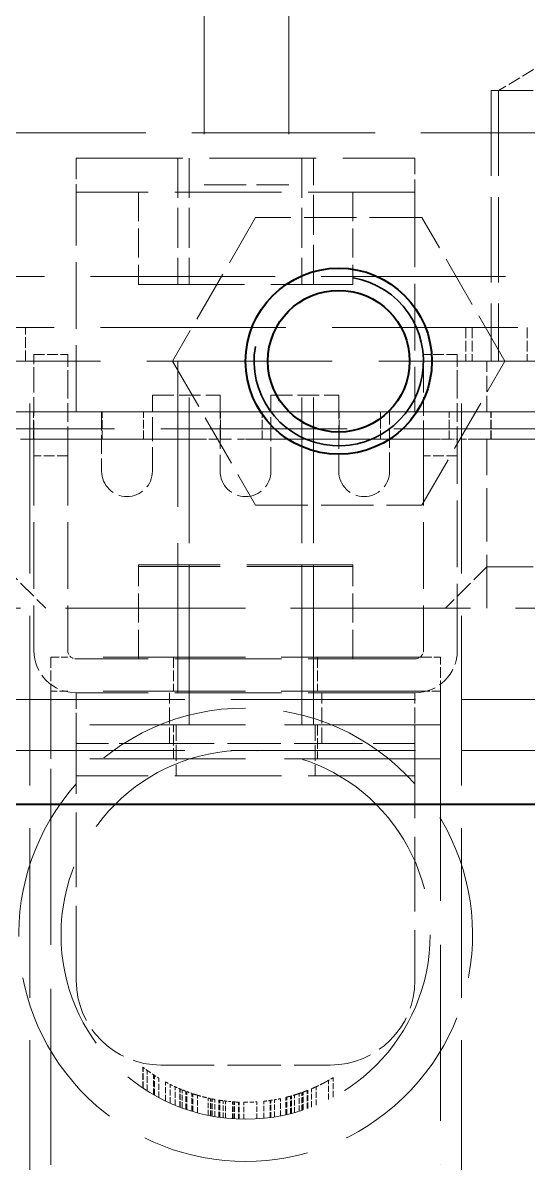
# Model space of a CAD drawing. Header units: millimetres. Extents: x 0 to 5945, y 0 to 4205.
# Drawn here: x 1955.7 to 1985.6, y 2250.6 to 2318 of the extents above; entities that cross this region are included whole.
import ezdxf

# ---------------------------------------------------------------- set-up
doc = ezdxf.new("R2010")
doc.units = ezdxf.units.MM
doc.header["$LTSCALE"] = 5
doc.linetypes.add('DASHED', pattern=[0.2067, 0.1654, -0.0413])
for name, color, linetype, lineweight in [('가려진 것(ISO)', 2, 'DASHED', 18), ('가시적인 것(ISO)', 3, 'Continuous', 40), ('가시적인 좁은 것(ISO)', 3, 'Continuous', 35)]:
    doc.layers.add(name, color=color, linetype=linetype, lineweight=lineweight)

msp = doc.modelspace()

# ---------------------------------------------------------------- linework, layer by layer
at = {"layer": '가려진 것(ISO)', "ltscale": 14.513788}
for p, q in [((1966.426, 2368.376), (1966.426, 2308.376)), ((1971.426, 2368.376), (1971.426, 2308.376))]:
    msp.add_line(p, q, dxfattribs=at)
at = {"layer": '가려진 것(ISO)', "ltscale": 0.918509}
msp.add_line((1985.876, 2315.199), (1983.809, 2313.957), dxfattribs=at)
at = {"layer": '가려진 것(ISO)', "ltscale": 6.094929}
for p, q in [((1983.376, 2313.957), (1983.376, 2297.957)), ((1983.809, 2313.957), (1983.809, 2297.957))]:
    msp.add_line(p, q, dxfattribs=at)
at = {"layer": '가려진 것(ISO)', "ltscale": 2.991791}
for p, q in [((1983.376, 2313.957), (1988.376, 2313.957)), ((1966.426, 2308.376), (1971.426, 2308.376)), ((1963.876, 2275.357), (1958.876, 2275.357)), ((1978.876, 2275.357), (1973.876, 2275.357))]:
    msp.add_line(p, q, dxfattribs=at)
at = {"layer": '가려진 것(ISO)', "ltscale": 13.096966}
msp.add_line((1654.376, 2311.457), (2033.376, 2311.457), dxfattribs=at)
at = {"layer": '가려진 것(ISO)', "ltscale": 7.618686}
for p, q in [((1958.876, 2309.957), (1978.876, 2309.957)), ((1958.876, 2309.957), (1978.876, 2309.957)), ((1978.876, 2307.957), (1958.876, 2307.957)), ((1978.876, 2307.957), (1958.876, 2307.957)), ((1978.876, 2280.357), (1958.876, 2280.357)), ((1978.876, 2280.357), (1958.876, 2280.357)), ((1978.876, 2278.357), (1958.876, 2278.357)), ((1978.876, 2278.357), (1958.876, 2278.357)), ((1978.876, 2273.457), (1958.876, 2273.457))]:
    msp.add_line(p, q, dxfattribs=at)
at = {"layer": '가려진 것(ISO)', "ltscale": 1.495845}
for p, q in [((1958.876, 2309.957), (1958.876, 2307.457)), ((1958.876, 2309.957), (1958.876, 2307.457)), ((1978.876, 2307.457), (1978.876, 2309.957)), ((1978.876, 2307.457), (1978.876, 2309.957))]:
    msp.add_line(p, q, dxfattribs=at)
at = {"layer": '가려진 것(ISO)', "ltscale": 2.845517}
for p, q in [((1964.876, 2309.957), (1964.876, 2302.487)), ((1964.876, 2309.957), (1964.876, 2302.487)), ((1965.553, 2309.957), (1965.553, 2302.487)), ((1965.553, 2309.957), (1965.553, 2302.487)), ((1972.2, 2309.957), (1972.2, 2302.487)), ((1972.2, 2309.957), (1972.2, 2302.487)), ((1972.876, 2302.487), (1972.876, 2309.957)), ((1972.876, 2302.487), (1972.876, 2309.957)), ((1964.876, 2285.827), (1964.876, 2278.357)), ((1964.876, 2285.827), (1964.876, 2278.357)), ((1965.553, 2278.357), (1965.553, 2285.827)), ((1965.553, 2278.357), (1965.553, 2285.827)), ((1972.2, 2278.357), (1972.2, 2285.827)), ((1972.2, 2278.357), (1972.2, 2285.827)), ((1972.876, 2278.357), (1972.876, 2285.827)), ((1972.876, 2278.357), (1972.876, 2285.827))]:
    msp.add_line(p, q, dxfattribs=at)
at = {"layer": '가려진 것(ISO)', "ltscale": 2.083638}
for p, q in [((1962.551, 2307.957), (1962.551, 2302.487)), ((1962.551, 2307.957), (1962.551, 2302.487)), ((1975.201, 2307.957), (1975.201, 2302.487)), ((1975.201, 2307.957), (1975.201, 2302.487)), ((1962.551, 2280.357), (1962.551, 2285.827)), ((1962.551, 2280.357), (1962.551, 2285.827)), ((1975.201, 2280.357), (1975.201, 2285.827)), ((1975.201, 2280.357), (1975.201, 2285.827))]:
    msp.add_line(p, q, dxfattribs=at)
at = {"layer": '가려진 것(ISO)', "ltscale": 4.761642}
for p, q in [((1958.876, 2294.957), (1958.876, 2307.457)), ((1958.876, 2294.957), (1958.876, 2307.457)), ((1978.876, 2307.457), (1978.876, 2294.957)), ((1978.876, 2307.457), (1978.876, 2294.957)), ((1956.376, 2293.357), (1956.376, 2280.857)), ((1956.376, 2293.357), (1956.376, 2280.857)), ((1958.376, 2293.357), (1958.376, 2280.857)), ((1958.376, 2293.357), (1958.376, 2280.857)), ((1979.376, 2293.357), (1979.376, 2280.857)), ((1979.376, 2293.357), (1979.376, 2280.857)), ((1981.376, 2280.857), (1981.376, 2293.357)), ((1981.376, 2280.857), (1981.376, 2293.357))]:
    msp.add_line(p, q, dxfattribs=at)
at = {"layer": '가려진 것(ISO)', "ltscale": 3.738802}
for p, q in [((1969.469, 2306.457), (1964.561, 2297.957)), ((1979.284, 2306.457), (1969.469, 2306.457)), ((1984.191, 2297.957), (1979.284, 2306.457)), ((1964.561, 2297.957), (1969.469, 2289.457)), ((1979.284, 2289.457), (1984.191, 2297.957)), ((1969.469, 2289.457), (1979.284, 2289.457))]:
    msp.add_line(p, q, dxfattribs=at)
at = {"layer": '가려진 것(ISO)', "ltscale": 13.164261}
msp.add_line((2133.876, 2302.957), (1875.376, 2302.957), dxfattribs=at)
at = {"layer": '가려진 것(ISO)', "ltscale": 7.569383}
for p, q in [((1962.551, 2302.487), (1975.201, 2302.487)), ((1962.551, 2302.487), (1975.201, 2302.487)), ((1975.201, 2285.927), (1962.551, 2285.927)), ((1975.201, 2285.827), (1962.551, 2285.827)), ((1975.201, 2285.827), (1962.551, 2285.827))]:
    msp.add_line(p, q, dxfattribs=at)
at = {"layer": '가려진 것(ISO)', "ltscale": 13.252995}
for p, q in [((1617.876, 2299.957), (2069.876, 2299.957)), ((2069.876, 2297.957), (1617.876, 2297.957))]:
    msp.add_line(p, q, dxfattribs=at)
at = {"layer": '가려진 것(ISO)', "ltscale": 0.761779}
for p, q in [((1955.876, 2297.957), (1955.876, 2299.957)), ((1981.876, 2299.957), (1981.876, 2297.957)), ((1982.255, 2299.957), (1982.255, 2297.957)), ((1985.497, 2299.957), (1985.497, 2297.957)), ((1956.376, 2298.357), (1958.376, 2298.357)), ((1956.376, 2298.357), (1958.376, 2298.357)), ((1981.376, 2298.357), (1979.376, 2298.357)), ((1981.376, 2298.357), (1979.376, 2298.357)), ((1958.376, 2292.357), (1956.376, 2292.357)), ((1958.376, 2292.357), (1956.376, 2292.357)), ((1981.376, 2292.357), (1979.376, 2292.357)), ((1981.376, 2292.357), (1979.376, 2292.357)), ((1957.376, 2280.457), (1957.376, 2278.457)), ((1964.626, 2280.457), (1964.626, 2278.457)), ((1973.126, 2280.457), (1973.126, 2278.457)), ((1980.376, 2278.457), (1980.376, 2280.457)), ((1964.626, 2274.457), (1964.626, 2276.457)), ((1973.126, 2276.457), (1973.126, 2274.457))]:
    msp.add_line(p, q, dxfattribs=at)
at = {"layer": '가려진 것(ISO)', "ltscale": 0.897467}
for p, q in [((1956.376, 2296.857), (1956.376, 2298.357)), ((1956.376, 2296.857), (1956.376, 2298.357)), ((1958.376, 2298.357), (1958.376, 2296.857)), ((1958.376, 2298.357), (1958.376, 2296.857)), ((1979.376, 2296.857), (1979.376, 2298.357)), ((1979.376, 2296.857), (1979.376, 2298.357)), ((1981.376, 2298.357), (1981.376, 2296.857)), ((1981.376, 2298.357), (1981.376, 2296.857))]:
    msp.add_line(p, q, dxfattribs=at)
at = {"layer": '가려진 것(ISO)', "ltscale": 12.135139}
for p, q in [((1956.126, 2222.707), (1956.126, 2297.957)), ((1981.626, 2222.707), (1981.626, 2297.957))]:
    msp.add_line(p, q, dxfattribs=at)
at = {"layer": '가려진 것(ISO)', "ltscale": 10.401548}
for p, q in [((1964.876, 2297.957), (1964.876, 2276.457)), ((1965.553, 2276.457), (1965.553, 2297.957)), ((1972.2, 2276.457), (1972.2, 2297.957)), ((1972.876, 2276.457), (1972.876, 2297.957))]:
    msp.add_line(p, q, dxfattribs=at)
at = {"layer": '가려진 것(ISO)', "ltscale": 1.142718}
for p, q in [((1983.126, 2294.957), (1983.126, 2297.957)), ((1958.876, 2278.357), (1958.876, 2275.357)), ((1964.376, 2275.357), (1964.376, 2278.357)), ((1973.376, 2275.357), (1973.376, 2278.357)), ((1978.876, 2275.357), (1978.876, 2278.357)), ((1958.876, 2276.457), (1958.876, 2273.457)), ((1964.776, 2276.457), (1964.776, 2273.457)), ((1972.976, 2276.457), (1972.976, 2273.457)), ((1978.876, 2276.457), (1978.876, 2273.457))]:
    msp.add_line(p, q, dxfattribs=at)
at = {"layer": '가려진 것(ISO)', "ltscale": 1.333188}
for p, q in [((1956.376, 2293.357), (1956.376, 2296.857)), ((1956.376, 2293.357), (1956.376, 2296.857)), ((1958.376, 2296.857), (1958.376, 2293.357)), ((1958.376, 2296.857), (1958.376, 2293.357)), ((1979.376, 2293.357), (1979.376, 2296.857)), ((1979.376, 2293.357), (1979.376, 2296.857)), ((1981.376, 2296.857), (1981.376, 2293.357)), ((1981.376, 2296.857), (1981.376, 2293.357)), ((1960.376, 2294.957), (1960.376, 2291.457)), ((1960.376, 2294.957), (1960.376, 2291.457)), ((1977.376, 2291.457), (1977.376, 2294.957)), ((1977.376, 2291.457), (1977.376, 2294.957))]:
    msp.add_line(p, q, dxfattribs=at)
at = {"layer": '가려진 것(ISO)', "ltscale": 1.714127}
for p, q in [((1963.376, 2291.457), (1963.376, 2295.957)), ((1963.376, 2291.457), (1963.376, 2295.957)), ((1967.376, 2295.957), (1967.376, 2291.457)), ((1967.376, 2295.957), (1967.376, 2291.457)), ((1970.376, 2291.457), (1970.376, 2295.957)), ((1970.376, 2291.457), (1970.376, 2295.957)), ((1974.376, 2295.957), (1974.376, 2291.457)), ((1974.376, 2295.957), (1974.376, 2291.457))]:
    msp.add_line(p, q, dxfattribs=at)
at = {"layer": '가려진 것(ISO)', "ltscale": 1.523657}
for p, q in [((1963.376, 2295.957), (1967.376, 2295.957)), ((1963.376, 2295.957), (1967.376, 2295.957)), ((1970.376, 2295.957), (1974.376, 2295.957)), ((1970.376, 2295.957), (1974.376, 2295.957))]:
    msp.add_line(p, q, dxfattribs=at)
at = {"layer": '가려진 것(ISO)', "ltscale": 12.855488}
for p, q in [((1875.873, 2294.957), (2061.879, 2294.957)), ((1875.873, 2293.357), (2061.879, 2293.357))]:
    msp.add_line(p, q, dxfattribs=at)
at = {"layer": '가려진 것(ISO)', "ltscale": 12.855069}
for p, q in [((2061.876, 2294.957), (1875.876, 2294.957)), ((1875.876, 2293.357), (2061.876, 2293.357)), ((2061.876, 2283.357), (1875.876, 2283.357))]:
    msp.add_line(p, q, dxfattribs=at)
at = {"layer": '가려진 것(ISO)', "ltscale": 0.609403}
for p, q in [((1956.352, 2293.357), (1956.352, 2294.957)), ((1960.402, 2293.357), (1960.402, 2294.957)), ((1962.851, 2293.357), (1962.851, 2294.957)), ((1967.401, 2293.357), (1967.401, 2294.957)), ((1969.851, 2293.357), (1969.851, 2294.957)), ((1974.401, 2293.357), (1974.401, 2294.957)), ((1976.851, 2293.357), (1976.851, 2294.957)), ((1980.901, 2293.357), (1980.901, 2294.957)), ((1983.351, 2293.357), (1983.351, 2294.957)), ((1983.376, 2293.357), (1983.376, 2294.957))]:
    msp.add_line(p, q, dxfattribs=at)
at = {"layer": '가려진 것(ISO)', "ltscale": 13.304306}
msp.add_line((1908.876, 2293.957), (2018.876, 2293.957), dxfattribs=at)
at = {"layer": '가려진 것(ISO)', "ltscale": 0.003709}
for p, q in [((1955.789, 2293.357), (1955.789, 2293.347)), ((1956.13, 2293.357), (1956.13, 2293.347)), ((1957.631, 2293.357), (1957.631, 2293.347)), ((1957.667, 2293.357), (1957.667, 2293.347)), ((1957.957, 2293.357), (1957.957, 2293.347)), ((1957.999, 2293.357), (1957.999, 2293.347)), ((1958.308, 2293.357), (1958.308, 2293.347)), ((1958.649, 2293.357), (1958.649, 2293.347)), ((1960.358, 2293.357), (1960.358, 2293.347)), ((1960.699, 2293.357), (1960.699, 2293.347)), ((1961.122, 2293.357), (1961.122, 2293.347)), ((1961.438, 2293.357), (1961.438, 2293.347)), ((1961.461, 2293.357), (1961.461, 2293.347)), ((1962.753, 2293.357), (1962.753, 2293.347)), ((1962.776, 2293.357), (1962.776, 2293.347)), ((1963.092, 2293.357), (1963.092, 2293.347)), ((1963.645, 2293.357), (1963.645, 2293.347)), ((1963.961, 2293.357), (1963.961, 2293.347)), ((1963.984, 2293.357), (1963.984, 2293.347)), ((1965.276, 2293.357), (1965.276, 2293.347)), ((1965.299, 2293.357), (1965.299, 2293.347)), ((1965.615, 2293.357), (1965.615, 2293.347)), ((1966.177, 2293.357), (1966.177, 2293.347)), ((1966.509, 2293.357), (1966.509, 2293.347)), ((1967.894, 2293.357), (1967.894, 2293.347)), ((1967.988, 2293.357), (1967.988, 2293.347)), ((1968.045, 2293.357), (1968.045, 2293.347)), ((1968.405, 2293.357), (1968.405, 2293.347)), ((1968.746, 2293.357), (1968.746, 2293.347)), ((1970.247, 2293.357), (1970.247, 2293.347)), ((1970.284, 2293.357), (1970.284, 2293.347)), ((1970.573, 2293.357), (1970.573, 2293.347)), ((1970.615, 2293.357), (1970.615, 2293.347)), ((1970.836, 2293.357), (1970.836, 2293.347)), ((1971.659, 2293.357), (1971.659, 2293.347)), ((1971.991, 2293.357), (1971.991, 2293.347)), ((1972.818, 2293.357), (1972.818, 2293.347)), ((1973.058, 2293.357), (1973.058, 2293.347)), ((1973.399, 2293.357), (1973.399, 2293.347)), ((1975.108, 2293.357), (1975.108, 2293.347)), ((1975.449, 2293.357), (1975.449, 2293.347)), ((1975.88, 2293.357), (1975.88, 2293.347)), ((1976.212, 2293.357), (1976.212, 2293.347)), ((1976.779, 2293.357), (1976.779, 2293.347)), ((1977.176, 2293.357), (1977.176, 2293.347)), ((1977.374, 2293.357), (1977.374, 2293.347)), ((1977.538, 2293.357), (1977.538, 2293.347)), ((1977.667, 2293.357), (1977.667, 2293.347)), ((1977.879, 2293.357), (1977.879, 2293.347)), ((1978.081, 2293.357), (1978.081, 2293.347)), ((1979.114, 2293.357), (1979.114, 2293.347)), ((1979.472, 2293.357), (1979.472, 2293.347)), ((1980.08, 2293.357), (1980.08, 2293.347)), ((1980.253, 2293.357), (1980.253, 2293.347)), ((1980.421, 2293.357), (1980.421, 2293.347)), ((1981.063, 2293.357), (1981.063, 2293.347)), ((1981.4, 2293.357), (1981.4, 2293.347)), ((1981.576, 2293.357), (1981.576, 2293.347)), ((1981.606, 2293.357), (1981.606, 2293.347)), ((1981.882, 2293.357), (1981.882, 2293.347)), ((1981.913, 2293.357), (1981.913, 2293.347)), ((1982.182, 2293.357), (1982.182, 2293.347)), ((1982.214, 2293.357), (1982.214, 2293.347)), ((1982.746, 2293.357), (1982.746, 2293.347)), ((1982.774, 2293.357), (1982.774, 2293.347)), ((1982.887, 2293.357), (1982.887, 2293.347)), ((1983.09, 2293.357), (1983.09, 2293.347)), ((1983.212, 2293.357), (1983.212, 2293.347))]:
    msp.add_line(p, q, dxfattribs=at)
at = {"layer": '가려진 것(ISO)', "ltscale": 0.016372}
for p, q in [((1957.999, 2293.347), (1957.957, 2293.347)), ((1970.615, 2293.347), (1970.573, 2293.347))]:
    msp.add_line(p, q, dxfattribs=at)
at = {"layer": '가려진 것(ISO)', "ltscale": 0.129106}
for p, q in [((1961.461, 2293.347), (1961.122, 2293.347)), ((1963.984, 2293.347), (1963.645, 2293.347))]:
    msp.add_line(p, q, dxfattribs=at)
at = {"layer": '가려진 것(ISO)', "ltscale": 0.89981}
for p, q in [((1962.776, 2293.347), (1961.461, 2293.347)), ((1965.299, 2293.347), (1963.984, 2293.347))]:
    msp.add_line(p, q, dxfattribs=at)
at = {"layer": '가려진 것(ISO)', "ltscale": 0.120395}
for p, q in [((1963.092, 2293.347), (1962.776, 2293.347)), ((1965.615, 2293.347), (1965.299, 2293.347))]:
    msp.add_line(p, q, dxfattribs=at)
at = {"layer": '가려진 것(ISO)', "ltscale": 0.689481}
msp.add_line((1967.988, 2293.347), (1966.177, 2293.347), dxfattribs=at)
at = {"layer": '가려진 것(ISO)', "ltscale": 0.021676}
msp.add_line((1968.045, 2293.347), (1967.988, 2293.347), dxfattribs=at)
at = {"layer": '가려진 것(ISO)', "ltscale": 0.75481}
msp.add_line((1972.818, 2293.347), (1970.836, 2293.347), dxfattribs=at)
at = {"layer": '가려진 것(ISO)', "ltscale": 0.422359}
msp.add_line((1976.989, 2293.347), (1975.88, 2293.347), dxfattribs=at)
at = {"layer": '가려진 것(ISO)', "ltscale": 0.143298}
msp.add_line((1978.081, 2293.347), (1977.879, 2293.347), dxfattribs=at)
at = {"layer": '가려진 것(ISO)', "ltscale": 0.136365}
msp.add_line((1979.472, 2293.347), (1979.114, 2293.347), dxfattribs=at)
at = {"layer": '가려진 것(ISO)', "ltscale": 0.73461}
msp.add_line((1980.122, 2293.347), (1979.472, 2293.347), dxfattribs=at)
at = {"layer": '가려진 것(ISO)', "ltscale": 0.738095}
msp.add_line((1981.063, 2293.347), (1980.387, 2293.347), dxfattribs=at)
at = {"layer": '가려진 것(ISO)', "ltscale": 0.12838}
msp.add_line((1981.4, 2293.347), (1981.063, 2293.347), dxfattribs=at)
at = {"layer": '가려진 것(ISO)', "ltscale": 0.011612}
msp.add_line((1981.606, 2293.347), (1981.576, 2293.347), dxfattribs=at)
at = {"layer": '가려진 것(ISO)', "ltscale": 3.809293}
for p, q in [((1983.126, 2283.357), (1983.126, 2293.357)), ((1963.876, 2275.357), (1973.876, 2275.357)), ((1963.876, 2256.357), (1973.876, 2256.357))]:
    msp.add_line(p, q, dxfattribs=at)
at = {"layer": '가려진 것(ISO)', "ltscale": 1.319787}
for p, q in [((1954.626, 2285.807), (1957.076, 2283.357)), ((1983.126, 2285.807), (1980.676, 2283.357))]:
    msp.add_line(p, q, dxfattribs=at)
at = {"layer": '가려진 것(ISO)', "ltscale": 0.037994}
for p, q in [((1962.551, 2285.827), (1962.551, 2285.927)), ((1964.876, 2285.927), (1964.876, 2285.827)), ((1965.553, 2285.827), (1965.553, 2285.927)), ((1972.2, 2285.827), (1972.2, 2285.927)), ((1972.876, 2285.827), (1972.876, 2285.927)), ((1975.201, 2285.827), (1975.201, 2285.927))]:
    msp.add_line(p, q, dxfattribs=at)
at = {"layer": '가려진 것(ISO)', "ltscale": 3.290979}
msp.add_line((1983.126, 2285.807), (1988.626, 2285.807), dxfattribs=at)
at = {"layer": '가려진 것(ISO)', "ltscale": 0.598278}
for p, q in [((1957.376, 2280.457), (1958.376, 2280.457)), ((1979.376, 2280.457), (1980.376, 2280.457)), ((1958.376, 2278.457), (1957.376, 2278.457)), ((1980.376, 2278.457), (1979.376, 2278.457))]:
    msp.add_line(p, q, dxfattribs=at)
at = {"layer": '가려진 것(ISO)', "ltscale": 10.159652}
for p, q in [((1979.376, 2280.457), (1958.376, 2280.457)), ((1979.376, 2278.457), (1958.376, 2278.457))]:
    msp.add_line(p, q, dxfattribs=at)
at = {"layer": '가려진 것(ISO)', "ltscale": 6.372223}
for p, q in [((1957.376, 2274.457), (1957.376, 2278.457)), ((1980.376, 2274.457), (1980.376, 2278.457))]:
    msp.add_line(p, q, dxfattribs=at)
at = {"layer": '가려진 것(ISO)', "ltscale": 13.17814}
for p, q in [((1464.076, 2277.957), (2158.676, 2277.957)), ((1464.076, 2274.957), (2158.676, 2274.957))]:
    msp.add_line(p, q, dxfattribs=at)
at = {"layer": '가려진 것(ISO)', "ltscale": 12.578616}
for p, q in [((1957.376, 2250.457), (1957.376, 2276.457)), ((1980.376, 2276.457), (1980.376, 2250.457))]:
    msp.add_line(p, q, dxfattribs=at)
at = {"layer": '가려진 것(ISO)', "ltscale": 11.127237}
for p, q in [((1980.376, 2276.457), (1957.376, 2276.457)), ((1980.376, 2274.457), (1957.376, 2274.457))]:
    msp.add_line(p, q, dxfattribs=at)
at = {"layer": '가려진 것(ISO)'}
msp.add_line((1980.376, 2276.457), (1980.376, 2276.457), dxfattribs=at)
at = {"layer": '가려진 것(ISO)', "ltscale": 5.33305}
for p, q in [((1958.876, 2261.357), (1958.876, 2275.357)), ((1978.876, 2275.357), (1978.876, 2261.357))]:
    msp.add_line(p, q, dxfattribs=at)
at = {"layer": '가려진 것(ISO)', "ltscale": 0.469109}
msp.add_line((1962.815, 2254.998), (1962.815, 2256.229), dxfattribs=at)
at = {"layer": '가려진 것(ISO)', "ltscale": 0.468525}
msp.add_line((1962.83, 2254.988), (1962.83, 2256.218), dxfattribs=at)
at = {"layer": '가려진 것(ISO)', "ltscale": 0.45937}
msp.add_line((1963.071, 2254.831), (1963.071, 2256.038), dxfattribs=at)
at = {"layer": '가려진 것(ISO)', "ltscale": 0.447094}
msp.add_line((1963.438, 2254.611), (1963.438, 2255.785), dxfattribs=at)
at = {"layer": '가려진 것(ISO)', "ltscale": 0.445348}
msp.add_line((1963.494, 2254.578), (1963.494, 2255.748), dxfattribs=at)
at = {"layer": '가려진 것(ISO)', "ltscale": 0.437662}
msp.add_line((1963.76, 2254.432), (1963.76, 2255.582), dxfattribs=at)
at = {"layer": '가려진 것(ISO)', "ltscale": 0.427661}
msp.add_line((1964.152, 2254.234), (1964.152, 2255.357), dxfattribs=at)
at = {"layer": '가려진 것(ISO)', "ltscale": 0.421681}
msp.add_line((1964.418, 2254.11), (1964.418, 2255.218), dxfattribs=at)
at = {"layer": '가려진 것(ISO)', "ltscale": 0.431961}
msp.add_line((1973.776, 2254.32), (1973.776, 2255.455), dxfattribs=at)
at = {"layer": '가려진 것(ISO)', "ltscale": 0.439214}
msp.add_line((1974.049, 2254.462), (1974.049, 2255.616), dxfattribs=at)
at = {"layer": '가려진 것(ISO)', "ltscale": 0.415525}
msp.add_line((1964.723, 2253.979), (1964.723, 2255.07), dxfattribs=at)
at = {"layer": '가려진 것(ISO)', "ltscale": 0.410706}
msp.add_line((1964.989, 2253.874), (1964.989, 2254.952), dxfattribs=at)
at = {"layer": '가려진 것(ISO)', "ltscale": 0.410289}
msp.add_line((1965.013, 2253.865), (1965.013, 2254.942), dxfattribs=at)
at = {"layer": '가려진 것(ISO)', "ltscale": 0.408395}
msp.add_line((1965.126, 2253.822), (1965.126, 2254.895), dxfattribs=at)
at = {"layer": '가려진 것(ISO)', "ltscale": 0.404823}
msp.add_line((1965.355, 2253.742), (1965.355, 2254.804), dxfattribs=at)
at = {"layer": '가려진 것(ISO)', "ltscale": 0.404103}
msp.add_line((1965.403, 2253.725), (1965.403, 2254.786), dxfattribs=at)
at = {"layer": '가려진 것(ISO)', "ltscale": 0.400006}
msp.add_line((1965.7, 2253.63), (1965.7, 2254.68), dxfattribs=at)
at = {"layer": '가려진 것(ISO)', "ltscale": 0.399113}
msp.add_line((1965.77, 2253.609), (1965.77, 2254.657), dxfattribs=at)
at = {"layer": '가려진 것(ISO)', "ltscale": 0.395884}
msp.add_line((1966.04, 2253.532), (1966.04, 2254.572), dxfattribs=at)
at = {"layer": '가려진 것(ISO)', "ltscale": 0.395829}
msp.add_line((1966.045, 2253.531), (1966.045, 2254.57), dxfattribs=at)
at = {"layer": '가려진 것(ISO)', "ltscale": 0.394372}
msp.add_line((1971.574, 2253.496), (1971.574, 2254.532), dxfattribs=at)
at = {"layer": '가려진 것(ISO)', "ltscale": 0.394596}
msp.add_line((1971.595, 2253.501), (1971.595, 2254.538), dxfattribs=at)
at = {"layer": '가려진 것(ISO)', "ltscale": 0.396372}
msp.add_line((1971.755, 2253.544), (1971.755, 2254.585), dxfattribs=at)
at = {"layer": '가려진 것(ISO)', "ltscale": 0.399933}
msp.add_line((1972.047, 2253.628), (1972.047, 2254.678), dxfattribs=at)
at = {"layer": '가려진 것(ISO)', "ltscale": 0.399954}
msp.add_line((1972.049, 2253.629), (1972.049, 2254.679), dxfattribs=at)
at = {"layer": '가려진 것(ISO)', "ltscale": 0.402038}
msp.add_line((1972.204, 2253.677), (1972.204, 2254.733), dxfattribs=at)
at = {"layer": '가려진 것(ISO)', "ltscale": 0.402626}
msp.add_line((1972.246, 2253.691), (1972.246, 2254.748), dxfattribs=at)
at = {"layer": '가려진 것(ISO)', "ltscale": 0.403154}
msp.add_line((1972.284, 2253.703), (1972.284, 2254.762), dxfattribs=at)
at = {"layer": '가려진 것(ISO)', "ltscale": 0.406519}
msp.add_line((1972.509, 2253.78), (1972.509, 2254.848), dxfattribs=at)
at = {"layer": '가려진 것(ISO)', "ltscale": 0.407311}
msp.add_line((1972.559, 2253.798), (1972.559, 2254.867), dxfattribs=at)
at = {"layer": '가려진 것(ISO)', "ltscale": 0.410804}
msp.add_line((1972.77, 2253.876), (1972.77, 2254.955), dxfattribs=at)
at = {"layer": '가려진 것(ISO)', "ltscale": 0.415758}
msp.add_line((1973.042, 2253.984), (1973.042, 2255.076), dxfattribs=at)
at = {"layer": '가려진 것(ISO)', "ltscale": 0.389836}
msp.add_line((1966.658, 2253.385), (1966.658, 2254.409), dxfattribs=at)
at = {"layer": '가려진 것(ISO)', "ltscale": 0.388732}
msp.add_line((1966.794, 2253.358), (1966.794, 2254.378), dxfattribs=at)
at = {"layer": '가려진 것(ISO)', "ltscale": 0.388063}
msp.add_line((1966.882, 2253.341), (1966.882, 2254.36), dxfattribs=at)
at = {"layer": '가려진 것(ISO)', "ltscale": 0.387979}
msp.add_line((1966.893, 2253.339), (1966.893, 2254.358), dxfattribs=at)
at = {"layer": '가려진 것(ISO)', "ltscale": 0.386757}
msp.add_line((1967.066, 2253.308), (1967.066, 2254.324), dxfattribs=at)
at = {"layer": '가려진 것(ISO)', "ltscale": 0.385379}
msp.add_line((1967.287, 2253.274), (1967.287, 2254.285), dxfattribs=at)
at = {"layer": '가려진 것(ISO)', "ltscale": 0.385267}
msp.add_line((1967.306, 2253.271), (1967.306, 2254.282), dxfattribs=at)
at = {"layer": '가려진 것(ISO)', "ltscale": 0.385065}
msp.add_line((1967.342, 2253.266), (1967.342, 2254.277), dxfattribs=at)
at = {"layer": '가려진 것(ISO)', "ltscale": 0.384974}
msp.add_line((1967.358, 2253.263), (1967.358, 2254.274), dxfattribs=at)
at = {"layer": '가려진 것(ISO)', "ltscale": 0.383955}
msp.add_line((1967.556, 2253.237), (1967.556, 2254.245), dxfattribs=at)
at = {"layer": '가려진 것(ISO)', "ltscale": 0.383326}
msp.add_line((1967.695, 2253.221), (1967.695, 2254.228), dxfattribs=at)
at = {"layer": '가려진 것(ISO)', "ltscale": 0.381924}
msp.add_line((1968.094, 2253.185), (1968.094, 2254.188), dxfattribs=at)
at = {"layer": '가려진 것(ISO)', "ltscale": 0.381671}
msp.add_line((1968.191, 2253.179), (1968.191, 2254.181), dxfattribs=at)
at = {"layer": '가려진 것(ISO)', "ltscale": 0.381579}
msp.add_line((1968.23, 2253.176), (1968.23, 2254.178), dxfattribs=at)
at = {"layer": '가려진 것(ISO)', "ltscale": 0.381141}
msp.add_line((1968.463, 2253.165), (1968.463, 2254.166), dxfattribs=at)
at = {"layer": '가려진 것(ISO)', "ltscale": 0.381086}
msp.add_line((1968.502, 2253.163), (1968.502, 2254.164), dxfattribs=at)
at = {"layer": '가려진 것(ISO)', "ltscale": 0.380856}
msp.add_line((1968.779, 2253.157), (1968.779, 2254.157), dxfattribs=at)
at = {"layer": '가려진 것(ISO)', "ltscale": 0.381611}
msp.add_line((1969.536, 2253.177), (1969.536, 2254.179), dxfattribs=at)
at = {"layer": '가려진 것(ISO)', "ltscale": 0.382927}
msp.add_line((1969.959, 2253.211), (1969.959, 2254.216), dxfattribs=at)
at = {"layer": '가려진 것(ISO)', "ltscale": 0.384585}
msp.add_line((1970.322, 2253.253), (1970.322, 2254.263), dxfattribs=at)
at = {"layer": '가려진 것(ISO)', "ltscale": 0.384854}
msp.add_line((1970.373, 2253.26), (1970.373, 2254.271), dxfattribs=at)
at = {"layer": '가려진 것(ISO)', "ltscale": 0.386069}
msp.add_line((1970.58, 2253.291), (1970.58, 2254.305), dxfattribs=at)
at = {"layer": '가려진 것(ISO)', "ltscale": 0.388549}
msp.add_line((1970.935, 2253.353), (1970.935, 2254.373), dxfattribs=at)
at = {"layer": '가려진 것(ISO)', "ltscale": 0.391248}
msp.add_line((1971.256, 2253.42), (1971.256, 2254.447), dxfattribs=at)
at = {"layer": '가려진 것(ISO)', "ltscale": 0.391696}
msp.add_line((1971.305, 2253.431), (1971.305, 2254.459), dxfattribs=at)
at = {"layer": '가려진 것(ISO)', "ltscale": 0.39388}
msp.add_line((1971.527, 2253.484), (1971.527, 2254.518), dxfattribs=at)
at = {"layer": '가려진 것(ISO)', "ltscale": 13.253357}
msp.add_circle((1968.876, 2264.057), 10.9, dxfattribs=at)
at = {"layer": '가려진 것(ISO)', "ltscale": 1.795034}
for centre in [(1961.876, 2291.457), (1961.876, 2291.457), (1968.876, 2291.457), (1968.876, 2291.457), (1975.876, 2291.457), (1975.876, 2291.457)]:
    msp.add_arc(centre, 1.5, 180, 0, dxfattribs=at)
at = {"layer": '가려진 것(ISO)', "ltscale": 1.495845}
for centre, start, end in [((1958.876, 2280.857), 180, 270), ((1958.876, 2280.857), 180, 270), ((1978.876, 2280.857), 270, 0), ((1978.876, 2280.857), 270, 0)]:
    msp.add_arc(centre, 2.5, start, end, dxfattribs=at)
at = {"layer": '가려진 것(ISO)', "ltscale": 0.299089}
for centre, start, end in [((1958.876, 2280.857), 180, 270), ((1958.876, 2280.857), 180, 270), ((1978.876, 2280.857), 270, 0), ((1978.876, 2280.857), 270, 0)]:
    msp.add_arc(centre, 0.5, start, end, dxfattribs=at)
at = {"layer": '가려진 것(ISO)', "ltscale": 10.922766}
msp.add_arc((1968.876, 2264.057), 13.4, 41.73182, 138.26818, dxfattribs=at)
at = {"layer": '가려진 것(ISO)', "ltscale": 11.92401}
msp.add_arc((1968.876, 2264.057), 13.4, 138.26818, 41.73182, dxfattribs=at)
at = {"layer": '가려진 것(ISO)', "ltscale": 2.991791}
for centre, start, end in [((1963.876, 2261.357), 180, 270), ((1973.876, 2261.357), 270, 0)]:
    msp.add_arc(centre, 5, start, end, dxfattribs=at)
at = {"layer": '가려진 것(ISO)', "ltscale": 0.006923}
msp.add_arc((1968.876, 2264.057), 9.9, 232.2484, 232.35509, dxfattribs=at)
at = {"layer": '가려진 것(ISO)', "ltscale": 0.314692}
msp.add_arc((1968.876, 2264.057), 9.9, 234.09996, 238.88246, dxfattribs=at)
at = {"layer": '가려진 것(ISO)', "ltscale": 0.219951}
msp.add_arc((1968.876, 2264.057), 9.9, 241.49879, 244.84193, dxfattribs=at)
at = {"layer": '가려진 것(ISO)', "ltscale": 0.182906}
msp.add_arc((1968.876, 2264.057), 9.9, 249.46424, 251.28671, dxfattribs=at)
at = {"layer": '가려진 것(ISO)', "ltscale": 0.007405}
msp.add_arc((1968.876, 2264.057), 9.9, 260.76066, 260.87468, dxfattribs=at)
at = {"layer": '가려진 것(ISO)', "ltscale": 0.288416}
msp.add_arc((1968.876, 2264.057), 9.9, 269.43961, 273.82291, dxfattribs=at)
at = {"layer": '가려진 것(ISO)', "ltscale": 0.079982}
msp.add_arc((1968.876, 2264.057), 9.9, 278.69347, 279.91013, dxfattribs=at)
at = {"layer": '가려진 것(ISO)', "ltscale": 0.13763}
msp.add_arc((1968.876, 2264.057), 9.9, 279.91013, 282.0026, dxfattribs=at)
at = {"layer": '가려진 것(ISO)', "ltscale": 0.746433}
for points in [[(1956.97, 2293.347), (1956.879, 2293.347), (1956.789, 2293.347), (1956.613, 2293.347), (1956.53, 2293.347), (1956.286, 2293.347), (1956.184, 2293.347), (1956.011, 2293.347), (1955.939, 2293.347), (1955.818, 2293.347), (1955.8, 2293.347), (1955.789, 2293.347)], [(1969.586, 2293.347), (1969.495, 2293.347), (1969.405, 2293.347), (1969.229, 2293.347), (1969.146, 2293.347), (1968.902, 2293.347), (1968.8, 2293.347), (1968.628, 2293.347), (1968.555, 2293.347), (1968.434, 2293.347), (1968.417, 2293.347), (1968.405, 2293.347)]]:
    msp.add_open_spline(points, degree=3, knots=[-0.1319183, -0.1319183, -0.1319183, -0.1319183, -0.1229579, -0.1229579, -0.1142716, -0.1142716, -0.0966273, -0.0966273, -0.059746, -0.059746, 0, 0, 0, 0], dxfattribs=at)
at = {"layer": '가려진 것(ISO)', "ltscale": 0.505275}
for points in [[(1957.957, 2293.347), (1957.931, 2293.347), (1957.897, 2293.347), (1957.809, 2293.347), (1957.758, 2293.347), (1957.626, 2293.347), (1957.53, 2293.347), (1957.263, 2293.347), (1957.117, 2293.347), (1956.97, 2293.347)], [(1970.573, 2293.347), (1970.548, 2293.347), (1970.513, 2293.347), (1970.425, 2293.347), (1970.374, 2293.347), (1970.242, 2293.347), (1970.146, 2293.347), (1969.879, 2293.347), (1969.733, 2293.347), (1969.586, 2293.347)]]:
    msp.add_open_spline(points, degree=3, knots=[-0.1621321, -0.1621321, -0.1621321, -0.1621321, -0.123132, -0.123132, -0.0865187, -0.0865187, -0.0440481, -0.0440481, 0, 0, 0, 0], dxfattribs=at)
at = {"layer": '가려진 것(ISO)', "ltscale": 0.76768}
for points in [[(1959.504, 2293.347), (1959.417, 2293.347), (1959.329, 2293.347), (1959.163, 2293.347), (1959.084, 2293.347), (1958.873, 2293.347), (1958.755, 2293.347), (1958.584, 2293.347), (1958.485, 2293.347), (1958.335, 2293.347), (1958.319, 2293.347), (1958.308, 2293.347)], [(1974.255, 2293.347), (1974.167, 2293.347), (1974.08, 2293.347), (1973.913, 2293.347), (1973.835, 2293.347), (1973.624, 2293.347), (1973.505, 2293.347), (1973.334, 2293.347), (1973.235, 2293.347), (1973.086, 2293.347), (1973.069, 2293.347), (1973.058, 2293.347)]]:
    msp.add_open_spline(points, degree=3, knots=[-0.3190577, -0.3190577, -0.3190577, -0.3190577, -0.2648301, -0.2648301, -0.213901, -0.213901, -0.122478, -0.122478, -0.0619014, -0.0619014, 0, 0, 0, 0], dxfattribs=at)
at = {"layer": '가려진 것(ISO)', "ltscale": 0.755182}
for points in [[(1960.699, 2293.347), (1960.695, 2293.347), (1960.69, 2293.347), (1960.65, 2293.347), (1960.621, 2293.347), (1960.506, 2293.347), (1960.416, 2293.347), (1960.212, 2293.347), (1960.068, 2293.347), (1959.829, 2293.347), (1959.669, 2293.347), (1959.504, 2293.347)], [(1975.449, 2293.347), (1975.446, 2293.347), (1975.44, 2293.347), (1975.4, 2293.347), (1975.371, 2293.347), (1975.256, 2293.347), (1975.167, 2293.347), (1974.963, 2293.347), (1974.818, 2293.347), (1974.58, 2293.347), (1974.419, 2293.347), (1974.255, 2293.347)]]:
    msp.add_open_spline(points, degree=3, knots=[-0.1080085, -0.1080085, -0.1080085, -0.1080085, -0.0996887, -0.0996887, -0.0918758, -0.0918758, -0.0775892, -0.0775892, -0.049429, -0.049429, 0, 0, 0, 0], dxfattribs=at)
at = {"layer": '가려진 것(ISO)', "ltscale": 0.488842}
msp.add_open_spline([(1977.879, 2293.347), (1977.876, 2293.347), (1977.871, 2293.347), (1977.837, 2293.347), (1977.811, 2293.347), (1977.75, 2293.347), (1977.706, 2293.347), (1977.567, 2293.347), (1977.495, 2293.347), (1977.308, 2293.347), (1977.145, 2293.347), (1976.989, 2293.347)], degree=3, knots=[-0.1375913, -0.1375913, -0.1375913, -0.1375913, -0.1129282, -0.1129282, -0.088645, -0.088645, -0.0680986, -0.0680986, -0.0467843, -0.0467843, 0, 0, 0, 0], dxfattribs=at)
at = {"layer": '가려진 것(ISO)', "ltscale": 0.163147}
msp.add_open_spline([(1980.253, 2293.347), (1980.235, 2293.347), (1980.215, 2293.347), (1980.171, 2293.347), (1980.147, 2293.347), (1980.122, 2293.347)], degree=3, knots=[-0.04277724, -0.04277724, -0.04277724, -0.04277724, -0.02221415, -0.02221415, 0, 0, 0, 0], dxfattribs=at)
at = {"layer": '가려진 것(ISO)', "ltscale": 0.163385}
msp.add_open_spline([(1980.387, 2293.347), (1980.361, 2293.347), (1980.338, 2293.347), (1980.293, 2293.347), (1980.272, 2293.347), (1980.253, 2293.347)], degree=3, knots=[-0.04292009, -0.04292009, -0.04292009, -0.04292009, -0.02131223, -0.02131223, 0, 0, 0, 0], dxfattribs=at)
at = {"layer": '가려진 것(ISO)', "ltscale": 0.415044}
msp.add_open_spline([(1982.359, 2293.347), (1982.278, 2293.347), (1982.197, 2293.347), (1982.046, 2293.347), (1981.978, 2293.347), (1981.865, 2293.347), (1981.792, 2293.347), (1981.665, 2293.347), (1981.627, 2293.347), (1981.606, 2293.347)], degree=3, knots=[-0.1629065, -0.1629065, -0.1629065, -0.1629065, -0.1153757, -0.1153757, -0.0709774, -0.0709774, -0.034775, -0.034775, 0, 0, 0, 0], dxfattribs=at)
at = {"layer": '가려진 것(ISO)', "ltscale": 0.414795}
msp.add_open_spline([(1983.09, 2293.347), (1983.089, 2293.347), (1983.086, 2293.347), (1983.07, 2293.347), (1983.057, 2293.347), (1983.016, 2293.347), (1982.977, 2293.347), (1982.842, 2293.347), (1982.762, 2293.347), (1982.578, 2293.347), (1982.47, 2293.347), (1982.359, 2293.347)], degree=3, knots=[-0.1205535, -0.1205535, -0.1205535, -0.1205535, -0.1031232, -0.1031232, -0.0856628, -0.0856628, -0.0598247, -0.0598247, -0.0333859, -0.0333859, 0, 0, 0, 0], dxfattribs=at)
at = {"layer": '가려진 것(ISO)', "ltscale": 0.16323}
msp.add_open_spline([(1983.212, 2293.347), (1983.21, 2293.347), (1983.205, 2293.347), (1983.173, 2293.347), (1983.15, 2293.347), (1983.109, 2293.347), (1983.1, 2293.347), (1983.09, 2293.347)], degree=3, knots=[-0.102328, -0.102328, -0.102328, -0.102328, -0.07479656, -0.07479656, -0.04960514, -0.04960514, -0.04348396, -0.04348396, -0.04348396, -0.04348396], dxfattribs=at)
at = {"layer": '가려진 것(ISO)', "ltscale": 0.1173}
msp.add_open_spline([(1962.83, 2256.218), (1962.875, 2256.183), (1962.921, 2256.149), (1963.001, 2256.089), (1963.036, 2256.063), (1963.071, 2256.038)], degree=3, knots=[-0.03848854, -0.03848854, -0.03848854, -0.03848854, -0.02079753, -0.02079753, -0.0076155, -0.0076155, -0.0076155, -0.0076155], dxfattribs=at)
at = {"layer": '가려진 것(ISO)', "ltscale": 0.548385}
msp.add_open_spline([(1972.77, 2254.955), (1972.773, 2254.956), (1972.777, 2254.958), (1972.813, 2254.973), (1972.838, 2254.984), (1972.902, 2255.013), (1972.938, 2255.028), (1973.04, 2255.075), (1973.094, 2255.1), (1973.236, 2255.168), (1973.324, 2255.212), (1973.41, 2255.256)], degree=3, knots=[-0.1698727, -0.1698727, -0.1698727, -0.1698727, -0.1169877, -0.1169877, -0.0757232, -0.0757232, -0.0507389, -0.0507389, -0.0290483, -0.0290483, 0, 0, 0, 0], dxfattribs=at)
at = {"layer": '가려진 것(ISO)', "ltscale": 0.552346}
msp.add_open_spline([(1973.41, 2255.256), (1973.462, 2255.283), (1973.514, 2255.31), (1973.61, 2255.362), (1973.654, 2255.386), (1973.756, 2255.443), (1973.808, 2255.473), (1973.912, 2255.533), (1973.949, 2255.555), (1974.001, 2255.586), (1974.018, 2255.597), (1974.036, 2255.608), (1974.041, 2255.611), (1974.045, 2255.614), (1974.047, 2255.614), (1974.048, 2255.615), (1974.048, 2255.615), (1974.049, 2255.616)], degree=3, knots=[-0.1295811, -0.1295811, -0.1295811, -0.1295811, -0.1157776, -0.1157776, -0.1032171, -0.1032171, -0.0853182, -0.0853182, -0.0606618, -0.0606618, -0.0332045, -0.0332045, -0.0173407, -0.0173407, -0.008801, -0.008801, 0, 0, 0, 0], dxfattribs=at)
at = {"layer": '가려진 것(ISO)', "ltscale": 0.218159}
msp.add_open_spline([(1964.668, 2255.096), (1964.763, 2255.051), (1964.86, 2255.008), (1965.034, 2254.933), (1965.108, 2254.902), (1965.177, 2254.874)], degree=3, knots=[-0.05758971, -0.05758971, -0.05758971, -0.05758971, -0.02598556, -0.02598556, 0, 0, 0, 0], dxfattribs=at)
at = {"layer": '가려진 것(ISO)', "ltscale": 0.200506}
msp.add_open_spline([(1965.177, 2254.874), (1965.22, 2254.857), (1965.259, 2254.841), (1965.343, 2254.809), (1965.364, 2254.801), (1965.395, 2254.789), (1965.4, 2254.787), (1965.403, 2254.786)], degree=3, knots=[-0.0305094, -0.0305094, -0.0305094, -0.0305094, -0.02650183, -0.02650183, -0.02059372, -0.02059372, 0, 0, 0, 0], dxfattribs=at)
at = {"layer": '가려진 것(ISO)', "ltscale": 0.336099}
msp.add_open_spline([(1965.77, 2254.657), (1965.782, 2254.653), (1965.799, 2254.647), (1965.864, 2254.626), (1965.915, 2254.61), (1965.989, 2254.588)], degree=3, knots=[-0.07320406, -0.07320406, -0.07320406, -0.07320406, -0.03833825, -0.03833825, 0, 0, 0, 0], dxfattribs=at)
at = {"layer": '가려진 것(ISO)', "ltscale": 0.305312}
msp.add_open_spline([(1965.989, 2254.588), (1966.029, 2254.575), (1966.076, 2254.561), (1966.184, 2254.53), (1966.246, 2254.513), (1966.422, 2254.465), (1966.543, 2254.435), (1966.666, 2254.407)], degree=3, knots=[-0.08004949, -0.08004949, -0.08004949, -0.08004949, -0.05912189, -0.05912189, -0.03780731, -0.03780731, 0, 0, 0, 0], dxfattribs=at)
at = {"layer": '가려진 것(ISO)', "ltscale": 0.348777}
msp.add_open_spline([(1971.305, 2254.459), (1971.309, 2254.461), (1971.315, 2254.462), (1971.363, 2254.474), (1971.399, 2254.484), (1971.483, 2254.506), (1971.544, 2254.523), (1971.72, 2254.574), (1971.814, 2254.602), (1971.908, 2254.632)], degree=3, knots=[-0.1252357, -0.1252357, -0.1252357, -0.1252357, -0.0922637, -0.0922637, -0.0593684, -0.0593684, -0.0294723, -0.0294723, 0, 0, 0, 0], dxfattribs=at)
at = {"layer": '가려진 것(ISO)', "ltscale": 0.348489}
msp.add_open_spline([(1971.908, 2254.632), (1971.966, 2254.651), (1972.025, 2254.671), (1972.134, 2254.708), (1972.184, 2254.726), (1972.307, 2254.77), (1972.357, 2254.789), (1972.427, 2254.816), (1972.456, 2254.827), (1972.499, 2254.844), (1972.505, 2254.846), (1972.509, 2254.848)], degree=3, knots=[-0.0709185, -0.0709185, -0.0709185, -0.0709185, -0.06043049, -0.06043049, -0.05096591, -0.05096591, -0.03590037, -0.03590037, -0.01879731, -0.01879731, 0, 0, 0, 0], dxfattribs=at)
at = {"layer": '가려진 것(ISO)', "ltscale": 0.093898}
msp.add_open_spline([(1972.509, 2254.848), (1972.515, 2254.85), (1972.521, 2254.852), (1972.55, 2254.864), (1972.556, 2254.866), (1972.559, 2254.867)], degree=3, knots=[-0.02487117, -0.02487117, -0.02487117, -0.02487117, -0.0201595, -0.0201595, 0, 0, 0, 0], dxfattribs=at)
at = {"layer": '가려진 것(ISO)', "ltscale": 0.089306}
msp.add_open_spline([(1966.666, 2254.407), (1966.728, 2254.393), (1966.77, 2254.384), (1966.825, 2254.372), (1966.86, 2254.364), (1966.893, 2254.358)], degree=3, knots=[-0.01705697, -0.01705697, -0.01705697, -0.01705697, -0.0105082, -0.0105082, 0, 0, 0, 0], dxfattribs=at)
at = {"layer": '가려진 것(ISO)', "ltscale": 0.198411}
msp.add_open_spline([(1966.893, 2254.358), (1966.912, 2254.354), (1966.93, 2254.35), (1966.981, 2254.34), (1967.002, 2254.336), (1967.053, 2254.326), (1967.061, 2254.325), (1967.066, 2254.324)], degree=3, knots=[-0.04474604, -0.04474604, -0.04474604, -0.04474604, -0.04011032, -0.04011032, -0.03021002, -0.03021002, 0, 0, 0, 0], dxfattribs=at)
at = {"layer": '가려진 것(ISO)', "ltscale": 0.016459}
msp.add_open_spline([(1967.306, 2254.282), (1967.318, 2254.28), (1967.33, 2254.279), (1967.342, 2254.277)], degree=3, dxfattribs=at)
at = {"layer": '가려진 것(ISO)', "ltscale": 0.207431}
msp.add_open_spline([(1967.342, 2254.277), (1967.374, 2254.272), (1967.41, 2254.266), (1967.495, 2254.254), (1967.545, 2254.247), (1967.672, 2254.23), (1967.768, 2254.219), (1967.864, 2254.209)], degree=3, knots=[-0.04688468, -0.04688468, -0.04688468, -0.04688468, -0.03954987, -0.03954987, -0.02893697, -0.02893697, 0, 0, 0, 0], dxfattribs=at)
at = {"layer": '가려진 것(ISO)', "ltscale": 0.169487}
msp.add_open_spline([(1967.864, 2254.209), (1967.981, 2254.197), (1968.056, 2254.191), (1968.167, 2254.182), (1968.229, 2254.178), (1968.285, 2254.175)], degree=3, knots=[-0.03476586, -0.03476586, -0.03476586, -0.03476586, -0.02064798, -0.02064798, 0, 0, 0, 0], dxfattribs=at)
at = {"layer": '가려진 것(ISO)', "ltscale": 0.162818}
msp.add_open_spline([(1968.285, 2254.175), (1968.317, 2254.173), (1968.346, 2254.171), (1968.396, 2254.169), (1968.415, 2254.168), (1968.454, 2254.166), (1968.46, 2254.166), (1968.463, 2254.166)], degree=3, knots=[-0.04260131, -0.04260131, -0.04260131, -0.04260131, -0.03089215, -0.03089215, -0.01931644, -0.01931644, 0, 0, 0, 0], dxfattribs=at)
at = {"layer": '가려진 것(ISO)', "ltscale": 0.086357}
msp.add_open_spline([(1968.463, 2254.166), (1968.464, 2254.166), (1968.465, 2254.166), (1968.493, 2254.164), (1968.499, 2254.164), (1968.502, 2254.164)], degree=3, knots=[-0.0223639, -0.0223639, -0.0223639, -0.0223639, -0.0219562, -0.0219562, 0, 0, 0, 0], dxfattribs=at)
at = {"layer": '가려진 것(ISO)', "ltscale": 0.217573}
msp.add_open_spline([(1969.959, 2254.216), (1970.01, 2254.222), (1970.064, 2254.228), (1970.153, 2254.24), (1970.194, 2254.245), (1970.263, 2254.255), (1970.283, 2254.257), (1970.315, 2254.262), (1970.331, 2254.264), (1970.361, 2254.269), (1970.369, 2254.27), (1970.373, 2254.271)], degree=3, knots=[-0.03836599, -0.03836599, -0.03836599, -0.03836599, -0.03162395, -0.03162395, -0.02640327, -0.02640327, -0.0216152, -0.0216152, -0.01311131, -0.01311131, 0, 0, 0, 0], dxfattribs=at)
at = {"layer": '가려진 것(ISO)', "ltscale": 0.089633}
msp.add_open_spline([(1971.256, 2254.447), (1971.26, 2254.448), (1971.266, 2254.45), (1971.293, 2254.456), (1971.298, 2254.458), (1971.305, 2254.459)], degree=3, knots=[-0.0836509, -0.0836509, -0.0836509, -0.0836509, -0.05181757, -0.05181757, -0.04528651, -0.04528651, -0.04528651, -0.04528651], dxfattribs=at)
at = {"layer": '가시적인 것(ISO)'}
msp.add_line((2158.676, 2271.757), (1464.076, 2271.757), dxfattribs=at)
for radius in [5.5, 4.188]:
    msp.add_circle((1974.376, 2297.957), radius, dxfattribs=at)
at = {"layer": '가시적인 좁은 것(ISO)'}
msp.add_arc((1974.376, 2297.957), 5, 170, 80, dxfattribs=at)

doc.saveas('drawing.dxf')
